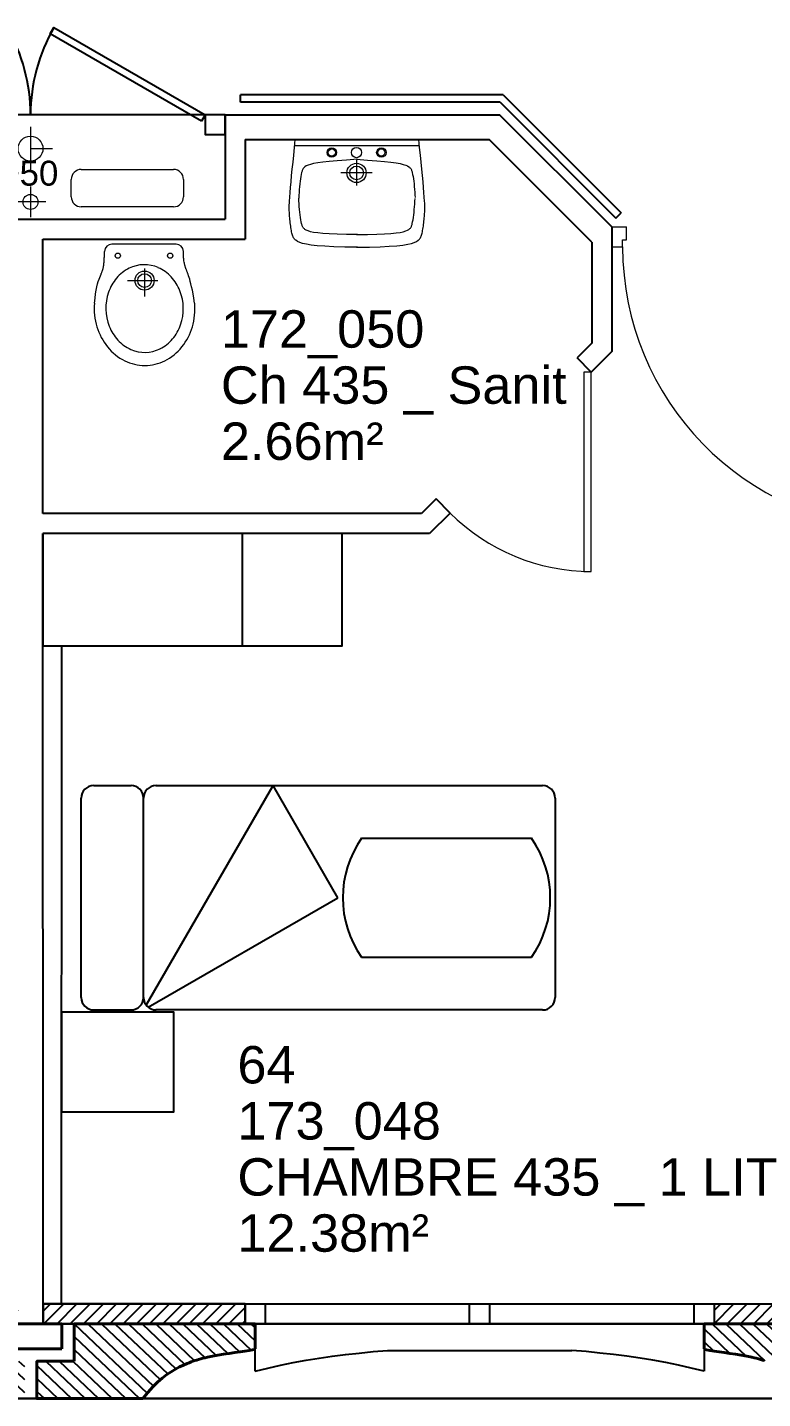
# Model space of a CAD drawing. Header units: metres. Extents: x -8 to 211, y -5 to 116.
# Drawn here: x 170.89 to 173.83, y 45.27 to 50.77 of the extents above; entities that cross this region are included whole.
import ezdxf

# ---------------------------------------------------------------- set-up
doc = ezdxf.new("R2010")
doc.units = ezdxf.units.M
doc.header["$LTSCALE"] = 0.6
doc.header["$MEASUREMENT"] = 0
doc.linetypes.add('CONTINU', pattern=[0])
doc.layers.get('0').update_dxf_attribs({"linetype": 'CONTINUOUS'})
for name, color, linetype in [('009 main courante', 181, 'CONTINUOUS'), ('400 Lits', 150, 'CONTINUOUS'), ('A_AGENC', 204, 'CONTINUOUS'), ('A_EQMP', 142, 'CONTINUOUS'), ('A_Etiqu_Gaine', 8, 'CONTINUOUS'), ('A_Etiqu_Gaine_ancien', 8, 'CONTINUOUS'), ('A_Etiqu_Gaine_code', 8, 'CONTINUOUS'), ('A_Etiqu_Local', 8, 'CONTINUOUS'), ('A_Etiqu_Local_ancien', 8, 'CONTINUOUS'), ('A_HACH_CLOIS', 7, 'CONTINU'), ('A_HACH_STRUC', 7, 'CONTINUOUS'), ('A_MUR_CLOIS', 8, 'CONTINU'), ('A_MURS_ALÈG', 7, 'CONTINU')]:
    doc.layers.add(name, color=color, linetype=linetype)
for name, color, linetype, lineweight in [('A_MURS_STRU', 7, 'CONTINU', 40), ('A_PORTE', 8, 'CONTINU', 0), ('A_SANI', 5, 'CONTINU', 0), ('CONTOUR', 54, 'CONTINUOUS', 30)]:
    doc.layers.add(name, color=color, linetype=linetype, lineweight=lineweight)
doc.styles.add('Attribut', font='arial.ttf')

# ---------------------------------------------------------------- blocks, each defined once
blk = doc.blocks.new('A_Etiqu_Local')
at = {"style": 'Attribut', "flags": 1}
for tag, p in [('CODE_HOPITAL', (-0.4463, 1.632)), ('CODE_SITE', (-0.4463, 1.407)), ('CODE_BATIMENT', (-0.4463, 1.182)), ('CODE_SECTEUR', (-0.4463, 0.957)), ('CODE_ETAGE', (-0.4463, 0.732)), ('NOM_NORMALISE', (-0.4463, -0.843)), ('SECTEUR_ACTIVITE', (-0.4463, -1.068)), ('SOUS_SECTEUR_ACTIVITE', (-0.4463, -1.293)), ('VOLUME', (-0.4463, -1.518)), ('SERVICE', (-0.4463, -1.743)), ('CODE_UG', (-0.4463, -1.968)), ('CODE_UA', (-0.4463, -2.193)), ('CODE_POLE', (-0.4463, -2.418)), ('OCCUPANT_EXTERNE', (-0.4463, -2.643)), ('DISPONIBILITE', (-0.4463, -2.868)), ('ACCES_HANDICAPES', (-0.4463, -3.093)), ('NATURE_SOL', (-0.4463, -3.318)), ('RISQUE_LABORATOIRE', (-0.4463, -3.543)), ('AMIANTE', (-0.4463, -3.768))]:
    blk.add_attdef(tag, p, '', height=0.15, dxfattribs=at)
at = {"layer": 'A_Etiqu_Local', "style": 'Attribut'}
for tag, p in [('CODE_PIECE', (-0.4463, 0.282)), ('NOM_USAGE', (-0.4463, 0.057)), ('SURFACE', (-0.4463, -0.168))]:
    blk.add_attdef(tag, p, '', height=0.15, dxfattribs=at)
at = {"layer": 'A_Etiqu_Local_ancien', "style": 'Attribut'}
blk.add_attdef('CODE_PIECE_ANCIEN', (-0.4463, 0.507), '', height=0.15, dxfattribs=at)
blk = doc.blocks.new('A_Etiqu_Gaine')
at = {"style": 'Attribut', "flags": 1}
for tag, p in [('CODE_HOPITAL', (-0.4323, 0.8651)), ('CODE_SITE', (-0.4323, 0.7151)), ('CODE_BATIMENT', (-0.4323, 0.5651)), ('CODE_SECTEUR', (-0.4323, 0.4151)), ('CODE_ETAGE', (-0.4323, 0.2651)), ('NOM_NORMALISE', (-0.4323, -0.3349)), ('SECTEUR_ACTIVITE', (-0.4323, -0.4849)), ('SOUS_SECTEUR_ACTIVITE', (-0.4323, -0.6349)), ('SURFACE', (-0.4323, -0.7849)), ('CODE_UG', (-0.4323, -0.9349)), ('CODE_POLE', (-0.4323, -1.0849)), ('AMIANTE', (-0.4323, -1.2349))]:
    blk.add_attdef(tag, p, '', height=0.1, dxfattribs=at)
at = {"layer": 'A_Etiqu_Gaine', "style": 'Attribut'}
blk.add_attdef('NOM_USAGE', (-0.4323, -0.1849), '', height=0.1, dxfattribs=at)
at = {"layer": 'A_Etiqu_Gaine_ancien', "style": 'Attribut'}
blk.add_attdef('CODE_PIECE_ANCIEN', (-0.4323, 0.1151), '', height=0.1, dxfattribs=at)
at = {"layer": 'A_Etiqu_Gaine_code', "style": 'Attribut'}
blk.add_attdef('CODE_PIECE', (-0.4323, -0.0349), '', height=0.1, dxfattribs=at)

msp = doc.modelspace()

# ---------------------------------------------------------------- hatches: boundary and pattern name
at = {"layer": 'A_HACH_CLOIS'}
h = msp.add_hatch(dxfattribs=at)
h.set_pattern_fill('ANSI31', color=8, scale=0.3, style=0)
h.set_pattern_definition([(45, (167.39986, 45.57118), (-0.0265165, 0.0265165), [])])
h.paths.add_polyline_path([(168.1602, 45.6512), (167.3999, 45.6512), (167.3999, 45.5712), (168.1602, 45.5712)])
h.paths.add_polyline_path([(170.8502, 45.6512), (170.0402, 45.6512), (170.0402, 45.5712), (170.8502, 45.5712)])
h.paths.add_polyline_path([(171.7602, 45.6512), (170.9502, 45.6512), (170.9502, 45.5712), (171.0251, 45.5712), (171.7602, 45.5712)])
h = msp.add_hatch(dxfattribs=at)
h.set_pattern_fill('ANSI31', color=8, scale=0.3, style=0)
h.set_pattern_definition([(45, (173.640193, 45.57118), (-0.0265165, 0.0265165), [])])
h.paths.add_polyline_path([(174.3753, 45.6512), (173.6402, 45.6512), (173.6402, 45.5712), (174.3753, 45.5712)])
h.paths.add_polyline_path([(175.3602, 45.6512), (174.6251, 45.6512), (174.6251, 45.5712), (175.3602, 45.5712)])
h.paths.add_polyline_path([(178.0502, 45.6512), (177.2402, 45.6512), (177.2402, 45.5712), (178.0502, 45.5712)])
h.paths.add_polyline_path([(178.9602, 45.6512), (178.1502, 45.6512), (178.1502, 45.5712), (178.225, 45.5712), (178.9602, 45.5712)])
h.paths.add_polyline_path([(181.5754, 45.6512), (180.8402, 45.6512), (180.8402, 45.5712), (181.5754, 45.5712)])
h.paths.add_polyline_path([(182.5602, 45.6512), (181.825, 45.6512), (181.825, 45.5712), (182.5602, 45.5712)])
h.paths.add_polyline_path([(185.1999, 45.6512), (184.4402, 45.6512), (184.4402, 45.5712), (185.1999, 45.5712)])
at = {"layer": 'A_HACH_STRUC', "linetype": 'Continuous'}
h = msp.add_hatch(dxfattribs=at)
h.set_pattern_fill('ANSI31', color=8, scale=0.3, angle=-88.5553, style=0)
h.set_pattern_definition([(316.4447, (167.200202, 45.27117), (0.02583954, 0.02717661), [])])
h.paths.add_polyline_path([(167.9585, 45.4233), (167.9661, 45.4258), (167.974, 45.4282), (167.9822, 45.4305), (167.9906, 45.4327), (167.9995, 45.4348), (168.0089, 45.4369), (168.0292, 45.441), (168.051, 45.445), (168.0736, 45.4488), (168.0965, 45.4524), (168.1188, 45.4557), (168.1401, 45.4589), (168.1595, 45.4617), (168.1764, 45.4643), (168.1903, 45.4665), (168.2002, 45.4683), (168.2002, 45.5712), (167.4751, 45.5712), (167.4751, 45.4212), (167.2002, 45.4212), (167.2002, 45.2712), (167.2852, 45.2712, -1), (167.3152, 45.2712), (167.7502, 45.2712), (167.7705, 45.296), (167.7903, 45.3178), (167.8095, 45.3367), (167.8282, 45.353), (167.8463, 45.3671), (167.8638, 45.3791), (167.8808, 45.3893), (167.8972, 45.3981), (167.9132, 45.4056), (167.9285, 45.4122), (167.9361, 45.4152), (167.9435, 45.418), (167.951, 45.4208)])
h.paths.add_polyline_path([(170.7253, 45.5712), (170.0402, 45.5712), (170.0002, 45.5712), (170.0002, 45.4683), (170.0101, 45.4665), (170.024, 45.4643), (170.0409, 45.4617), (170.0603, 45.4589), (170.0816, 45.4557), (170.1039, 45.4524), (170.1268, 45.4488), (170.1494, 45.445), (170.1712, 45.441), (170.1915, 45.4369), (170.2009, 45.4348), (170.2098, 45.4327), (170.2182, 45.4305), (170.2264, 45.4282), (170.2343, 45.4258), (170.2419, 45.4233), (170.2494, 45.4208), (170.2569, 45.418), (170.2688, 45.4135), (170.2872, 45.4056), (170.3032, 45.3981), (170.3196, 45.3893), (170.3366, 45.3791), (170.3541, 45.3671), (170.3722, 45.353), (170.3909, 45.3367), (170.4101, 45.3178), (170.4298, 45.296), (170.4502, 45.2712), (170.8752, 45.2712), (170.8752, 45.4212), (170.7253, 45.4212)])
h.paths.add_polyline_path([(171.8002, 45.5712), (171.7602, 45.5712), (171.0751, 45.5712), (171.0751, 45.4212), (170.9252, 45.4212), (170.9252, 45.2712), (171.3502, 45.2712), (171.3705, 45.296), (171.3903, 45.3178), (171.4095, 45.3367), (171.4282, 45.353), (171.4462, 45.3671), (171.4638, 45.3791), (171.4808, 45.3893), (171.4972, 45.3981), (171.5132, 45.4056), (171.5285, 45.4122), (171.5361, 45.4152), (171.5435, 45.418), (171.5509, 45.4208), (171.5585, 45.4233), (171.5661, 45.4258), (171.574, 45.4282), (171.5821, 45.4305), (171.5906, 45.4327), (171.5995, 45.4348), (171.6089, 45.4369), (171.6292, 45.441), (171.651, 45.445), (171.6736, 45.4488), (171.6965, 45.4524), (171.7188, 45.4557), (171.7401, 45.4589), (171.7595, 45.4617), (171.7764, 45.4643), (171.7903, 45.4665), (171.8002, 45.4683)])
h.paths.add_polyline_path([(174.3253, 45.5712), (173.6402, 45.5712), (173.6002, 45.5712), (173.6002, 45.4683), (173.6101, 45.4665), (173.624, 45.4643), (173.6409, 45.4617), (173.6603, 45.4589), (173.6816, 45.4557), (173.7039, 45.4524), (173.7268, 45.4488), (173.7494, 45.445), (173.7712, 45.441), (173.7915, 45.4369), (173.8009, 45.4348), (173.8098, 45.4327), (173.8182, 45.4305), (173.8264, 45.4282), (173.8343, 45.4258), (173.8419, 45.4233), (173.8494, 45.4208), (173.8569, 45.418), (173.8688, 45.4135), (173.8872, 45.4056), (173.9032, 45.3981), (173.9196, 45.3893), (173.9366, 45.3791), (173.9541, 45.3671), (173.9722, 45.353), (173.9909, 45.3367), (174.0101, 45.3178), (174.0298, 45.296), (174.0502, 45.2712), (174.4752, 45.2712), (174.4752, 45.4212), (174.3253, 45.4212)])
h.paths.add_polyline_path([(175.3595, 45.4617), (175.3764, 45.4643), (175.3903, 45.4665), (175.4002, 45.4683), (175.4002, 45.5712), (174.6751, 45.5712), (174.6751, 45.4212), (174.5252, 45.4212), (174.5252, 45.2712), (174.9502, 45.2712), (174.9706, 45.296), (174.9903, 45.3178), (175.0095, 45.3367), (175.0282, 45.353), (175.0463, 45.3671), (175.0638, 45.3791), (175.0808, 45.3893), (175.0972, 45.3981), (175.1132, 45.4056), (175.1286, 45.4122), (175.1361, 45.4152), (175.1435, 45.418), (175.151, 45.4208), (175.1585, 45.4233), (175.1661, 45.4258), (175.174, 45.4282), (175.1822, 45.4305), (175.1907, 45.4327), (175.1996, 45.4348), (175.2089, 45.4369), (175.2292, 45.441), (175.251, 45.445), (175.2736, 45.4488), (175.2965, 45.4524), (175.3188, 45.4557), (175.3401, 45.4589)])

# ---------------------------------------------------------------- linework, layer by layer
at = {"layer": '009 main courante', "color": 8, "linetype": 'Continuous'}
for p, q in [((171.7413, 50.4711), (171.7413, 50.5011)), ((172.7947, 50.5011), (171.7413, 50.5011)), ((172.7947, 50.5011), (173.2681, 50.0276)), ((172.7822, 50.4711), (171.7413, 50.4711)), ((172.7822, 50.4711), (173.2469, 50.0064)), ((173.2469, 50.0064), (173.2681, 50.0276))]:
    msp.add_line(p, q, dxfattribs=at)
at = {"layer": '400 Lits', "color": 8, "linetype": 'Continuous'}
for p, q in [((171.1531, 47.7299), (171.3031, 47.7299)), ((171.364, 46.8487), (171.8728, 47.7299)), ((171.4029, 47.7299), (172.9531, 47.7299)), ((172.1326, 47.2799), (171.8728, 47.7299)), ((171.1031, 46.8799), (171.1031, 47.6799)), ((171.3531, 46.8799), (171.3531, 47.6799)), ((171.3531, 46.8799), (171.3531, 47.6799)), ((171.3531, 46.8799), (171.3531, 47.6799)), ((173.0031, 47.6799), (173.0031, 46.8799)), ((172.2271, 47.5184), (172.9086, 47.5184)), ((171.372, 46.8408), (172.1326, 47.2799)), ((172.2271, 47.0413), (172.9086, 47.0413)), ((171.1531, 46.8299), (171.3031, 46.8299)), ((172.9531, 46.8299), (171.4029, 46.8299))]:
    msp.add_line(p, q, dxfattribs=at)
for centre, radius, start, end in [((171.1531, 47.6799), 0.05, 89.9982, 179.9983), ((171.3031, 47.6799), 0.05, 0.0022, 90.0023), ((171.4031, 47.6799), 0.05, 89.9982, 179.9983), ((172.9531, 47.6799), 0.05, 0.0006, 90.0005), ((172.5679, 47.2799), 0.416, 145.0078, 214.9925), ((172.5679, 47.2799), 0.416, 325.0079, 34.9919), ((171.1531, 46.8799), 0.05, 180.0006, 270.0005), ((171.3031, 46.8799), 0.05, 269.9995, 359.9994), ((171.4031, 46.8799), 0.05, 180.0006, 270.0005), ((172.9531, 46.8799), 0.05, 269.9982, 359.9983)]:
    msp.add_arc(centre, radius, start, end, dxfattribs=at)
at = {"layer": 'A_AGENC', "color": 8, "linetype": 'Continuous'}
msp.add_line((171.6799, 50.4211), (170.1199, 50.4211), dxfattribs=at)
msp.add_lwpolyline([(171.5849, 50.3951), (170.9787, 50.7451), (170.9937, 50.7711), (171.5999, 50.4211)], close=True, dxfattribs=at)
msp.add_lwpolyline([(171.5999, 50.4211), (171.5999, 50.3411), (171.6799, 50.3411), (171.6799, 50.4211)], dxfattribs=at)
for centre, start, end in [((170.1999, 50.4211), 360, 30), ((171.5999, 50.4211), 150, 180)]:
    msp.add_arc(centre, 0.7, start, end, dxfattribs=at)
at = {"layer": 'A_EQMP', "color": 8, "linetype": 'Continuous'}
for p, q in [((171.7499, 48.2911), (171.7499, 48.7411)), ((171.0247, 45.6512), (171.0248, 48.2911)), ((171.8402, 45.6512), (173.5602, 45.6512)), ((173.5602, 45.5712), (171.8402, 45.5712))]:
    msp.add_line(p, q, dxfattribs=at)
for points in [[(170.9499, 48.7411), (170.9499, 48.2911), (172.1499, 48.2911), (172.1499, 48.7411)], [(171.0247, 46.4212), (171.4747, 46.4212), (171.4747, 46.8212), (171.0247, 46.8212)], [(170.9502, 45.5712), (171.7602, 45.5712), (171.7602, 45.6512), (170.9502, 45.6512)]]:
    msp.add_lwpolyline(points, close=True, dxfattribs=at)
for points in [[(172.6602, 45.5712), (172.6602, 45.6512)], [(172.7402, 45.6512), (172.7402, 45.5712)]]:
    msp.add_lwpolyline(points, dxfattribs=at)
at = {"layer": 'A_MUR_CLOIS', "color": 8, "linetype": 'Continuous'}
for p, q in [((171.6799, 50.4211), (171.6799, 50.0015)), ((171.6799, 50.4211), (172.7801, 50.4211)), ((173.2301, 49.9711), (172.7801, 50.4211)), ((171.7599, 50.3211), (171.7599, 49.9215)), ((171.7599, 50.3211), (172.7387, 50.3211)), ((173.1501, 49.9096), (172.7387, 50.3211)), ((170.1199, 50.0015), (171.6799, 50.0015)), ((173.2301, 49.9711), (173.2301, 49.4711)), ((170.9499, 49.9215), (171.7599, 49.9215)), ((170.9499, 48.8211), (170.9499, 49.9215)), ((173.1501, 49.9096), (173.1501, 49.5042)), ((173.1501, 49.5042), (173.0913, 49.4455)), ((173.1479, 49.3889), (173.0913, 49.4455)), ((173.2301, 49.4711), (173.1479, 49.3889)), ((172.5257, 48.8798), (172.4669, 48.821)), ((172.5822, 48.8232), (172.5257, 48.8798)), ((172.4669, 48.8211), (170.9499, 48.8211)), ((172.5822, 48.8232), (172.5001, 48.7411)), ((172.5001, 48.7411), (170.9499, 48.7411)), ((170.9502, 45.5712), (170.9499, 48.7411)), ((171.8402, 45.5712), (170.9502, 45.5712)), ((174.3753, 45.5712), (173.5602, 45.5712))]:
    msp.add_line(p, q, dxfattribs=at)
for points in [[(170.9502, 45.5712), (170.9502, 45.6512), (171.8402, 45.6512)], [(171.7602, 45.6512), (171.7602, 45.5712)], [(171.8402, 45.6512), (171.8402, 45.5712)], [(173.5602, 45.5712), (173.5602, 45.6512), (174.3753, 45.6512)], [(173.6402, 45.6512), (173.6402, 45.5712)]]:
    msp.add_lwpolyline(points, dxfattribs=at)
at = {"layer": 'A_MURS_ALÈG', "color": 8, "ltscale": 200}
for p, q in [((171.8002, 45.3812), (171.8002, 45.5712)), ((171.8002, 45.5712), (173.6002, 45.5712)), ((173.6002, 45.5712), (173.6002, 45.3812)), ((172.3308, 45.4646), (173.0696, 45.4646)), ((173.1271, 45.4595), (173.0696, 45.4646)), ((173.183, 45.4539), (173.1271, 45.4595)), ((173.2376, 45.4477), (173.183, 45.4539)), ((173.2911, 45.4408), (173.2376, 45.4477)), ((173.3437, 45.4332), (173.2911, 45.4408)), ((173.3956, 45.4247), (173.3437, 45.4332)), ((173.4469, 45.4153), (173.3956, 45.4247)), ((173.498, 45.405), (173.4469, 45.4153)), ((173.549, 45.3936), (173.498, 45.405)), ((173.6002, 45.3812), (173.549, 45.3936)), ((171.3502, 45.2712), (174.0502, 45.2712))]:
    msp.add_line(p, q, dxfattribs=at)
msp.add_lwpolyline([(171.8002, 45.3812), (171.8514, 45.3936), (171.9024, 45.405), (171.9535, 45.4153), (172.0048, 45.4247), (172.0567, 45.4332), (172.1093, 45.4408), (172.1627, 45.4477), (172.2174, 45.4539), (172.2733, 45.4595), (172.3308, 45.4646)], dxfattribs=at)
at = {"layer": 'A_MURS_STRU', "color": 8, "linetype": 'Continuous'}
for p, q in [((170.7753, 45.5712), (171.0251, 45.5712)), ((171.0251, 45.4712), (171.0251, 45.5712)), ((171.0751, 45.4212), (171.0751, 45.5712)), ((171.8002, 45.5712), (171.0751, 45.5712)), ((171.8002, 45.4712), (171.8002, 45.5712)), ((173.6002, 45.5712), (174.3253, 45.5712)), ((173.6002, 45.4712), (173.6002, 45.5712)), ((170.7753, 45.4712), (171.0251, 45.4712))]:
    msp.add_line(p, q, dxfattribs=at)
for points in [[(171.3502, 45.2712), (171.3705, 45.296), (171.3903, 45.3178), (171.4095, 45.3367), (171.4282, 45.353), (171.4462, 45.3671), (171.4638, 45.3791), (171.4808, 45.3893), (171.4972, 45.3981), (171.5132, 45.4056), (171.5285, 45.4122), (171.5285, 45.4122), (171.5361, 45.4152), (171.5435, 45.418), (171.5509, 45.4208), (171.5585, 45.4233), (171.5661, 45.4258), (171.574, 45.4282), (171.5821, 45.4305), (171.5906, 45.4327), (171.5995, 45.4348), (171.6089, 45.4369), (171.6089, 45.4369), (171.6292, 45.441), (171.651, 45.445), (171.6736, 45.4488), (171.6965, 45.4524), (171.7188, 45.4557), (171.7401, 45.4589), (171.7595, 45.4617), (171.7764, 45.4643), (171.7903, 45.4665), (171.8003, 45.4684)], [(173.8419, 45.4233), (173.8343, 45.4258), (173.8264, 45.4282), (173.8182, 45.4305), (173.8098, 45.4327), (173.8009, 45.4348), (173.7915, 45.4369), (173.7915, 45.4369), (173.7712, 45.441), (173.7494, 45.445), (173.7268, 45.4488), (173.7039, 45.4524), (173.6816, 45.4557), (173.6603, 45.4589), (173.6409, 45.4617), (173.624, 45.4643), (173.6101, 45.4665), (173.6001, 45.4684)], [(171.0751, 45.4212), (170.9252, 45.4212), (170.9252, 45.2712), (171.3502, 45.2712)]]:
    msp.add_lwpolyline(points, dxfattribs=at)
at = {"layer": 'A_PORTE', "color": 8, "linetype": 'Continuous'}
for p, q in [((173.2301, 49.9711), (173.2301, 49.8911)), ((173.2301, 49.9711), (173.2899, 49.9711)), ((173.2899, 49.9188), (173.2899, 49.9711)), ((173.2301, 49.8911), (173.2739, 49.8911)), ((173.2739, 49.8911), (173.2739, 49.9188)), ((173.2739, 49.9188), (173.2899, 49.9188)), ((173.1179, 49.3889), (173.1179, 48.5889)), ((173.1479, 49.3889), (173.1179, 49.3889)), ((173.1479, 48.5889), (173.1479, 49.3889)), ((173.1179, 48.5889), (173.1479, 48.5889))]:
    msp.add_line(p, q, dxfattribs=at)
for centre, radius, start, end in [((174.4059, 49.8911), 1.132, 180, 268.4814), ((173.1479, 49.3889), 0.8, 225, 270)]:
    msp.add_arc(centre, radius, start, end, dxfattribs=at)
at = {"layer": 'A_SANI', "color": 8, "linetype": 'Continuous'}
for p, q in [((170.8998, 50.3727), (170.8998, 50.197)), ((170.8998, 50.2848), (170.9877, 50.2848)), ((171.9552, 50.2593), (171.9583, 50.2896)), ((171.9583, 50.2896), (171.9614, 50.3211)), ((172.4567, 50.3211), (171.9614, 50.3211)), ((172.4567, 50.2961), (171.9614, 50.2961)), ((172.4598, 50.2896), (172.4567, 50.3211)), ((172.4628, 50.2593), (172.4598, 50.2896)), ((171.9495, 50.2026), (171.9523, 50.2303)), ((171.9523, 50.2303), (171.9552, 50.2593)), ((172.0054, 50.2153), (172, 50.2119)), ((172.0126, 50.2185), (172.0054, 50.2153)), ((172.0223, 50.2216), (172.0126, 50.2185)), ((172.0351, 50.2246), (172.0223, 50.2216)), ((172.0515, 50.2276), (172.0351, 50.2246)), ((172.0722, 50.2305), (172.0515, 50.2276)), ((172.0979, 50.2334), (172.0722, 50.2305)), ((172.129, 50.2363), (172.0979, 50.2334)), ((172.1662, 50.2392), (172.129, 50.2363)), ((172.2102, 50.2422), (172.1662, 50.2392)), ((172.2068, 50.2422), (172.2508, 50.2392)), ((172.207, 50.2386), (172.207, 50.1365)), ((172.2508, 50.2392), (172.288, 50.2363)), ((172.288, 50.2363), (172.3191, 50.2334)), ((172.3191, 50.2334), (172.3447, 50.2305)), ((172.3447, 50.2305), (172.3654, 50.2276)), ((172.3654, 50.2276), (172.3819, 50.2246)), ((172.3819, 50.2246), (172.3946, 50.2216)), ((172.3946, 50.2216), (172.4044, 50.2185)), ((172.4044, 50.2185), (172.4116, 50.2153)), ((172.4116, 50.2153), (172.417, 50.2119)), ((172.4657, 50.2303), (172.4628, 50.2593)), ((172.4685, 50.2026), (172.4657, 50.2303)), ((171.0632, 50.0915), (171.0632, 50.1615)), ((171.1032, 50.2015), (171.4732, 50.2015)), ((171.5132, 50.1615), (171.5132, 50.0915)), ((171.9445, 50.1521), (171.9469, 50.1765)), ((171.9469, 50.1765), (171.9495, 50.2026)), ((171.9821, 50.1639), (171.9807, 50.1539)), ((171.9836, 50.1732), (171.9821, 50.1639)), ((171.9852, 50.1816), (171.9836, 50.1732)), ((171.9867, 50.1889), (171.9852, 50.1816)), ((171.9876, 50.1921), (171.9867, 50.1889)), ((171.9884, 50.1951), (171.9876, 50.1921)), ((171.9893, 50.1978), (171.9884, 50.1951)), ((171.9903, 50.2002), (171.9893, 50.1978)), ((171.9914, 50.2025), (171.9903, 50.2002)), ((171.9927, 50.2046), (171.9914, 50.2025)), ((171.9942, 50.2066), (171.9927, 50.2046)), ((171.9958, 50.2085), (171.9942, 50.2066)), ((171.9978, 50.2102), (171.9958, 50.2085)), ((172, 50.2119), (171.9978, 50.2102)), ((172.2703, 50.1875), (172.1438, 50.1875)), ((172.417, 50.2119), (172.4192, 50.2102)), ((172.4192, 50.2102), (172.4211, 50.2085)), ((172.4211, 50.2085), (172.4228, 50.2066)), ((172.4228, 50.2066), (172.4243, 50.2046)), ((172.4243, 50.2046), (172.4256, 50.2025)), ((172.4256, 50.2025), (172.4267, 50.2002)), ((172.4267, 50.2002), (172.4277, 50.1978)), ((172.4277, 50.1978), (172.4286, 50.1951)), ((172.4286, 50.1951), (172.4294, 50.1921)), ((172.4294, 50.1921), (172.4302, 50.1889)), ((172.4302, 50.1889), (172.4318, 50.1816)), ((172.4318, 50.1816), (172.4334, 50.1732)), ((172.4334, 50.1732), (172.4349, 50.164)), ((172.4349, 50.164), (172.4363, 50.154)), ((172.4711, 50.1765), (172.4685, 50.2026)), ((172.4735, 50.1521), (172.4711, 50.1765)), ((170.8998, 50.1326), (170.8998, 50.0096)), ((171.9392, 50.0902), (171.9406, 50.1088)), ((171.9406, 50.1088), (171.9424, 50.1294)), ((171.9424, 50.1294), (171.9445, 50.1521)), ((171.9764, 50.1093), (171.9758, 50.0978)), ((171.9772, 50.1208), (171.9764, 50.1093)), ((171.9782, 50.1322), (171.9772, 50.1208)), ((171.9794, 50.1433), (171.9782, 50.1322)), ((171.9807, 50.1539), (171.9794, 50.1433)), ((172.4363, 50.154), (172.4376, 50.1436)), ((172.4376, 50.1436), (172.4387, 50.1327)), ((172.4387, 50.1327), (172.4397, 50.1216)), ((172.4397, 50.1216), (172.4405, 50.1104)), ((172.4405, 50.1104), (172.4412, 50.0994)), ((172.4756, 50.1294), (172.4735, 50.1521)), ((172.4774, 50.1088), (172.4756, 50.1294)), ((172.4788, 50.0902), (172.4774, 50.1088)), ((170.9613, 50.0711), (170.8383, 50.0711)), ((171.4732, 50.0515), (171.1032, 50.0515)), ((171.9372, 50.0473), (171.9373, 50.0533)), ((171.9373, 50.0533), (171.9375, 50.0597)), ((171.9375, 50.0597), (171.9377, 50.0665)), ((171.9377, 50.0665), (171.9381, 50.0738)), ((171.9381, 50.0738), (171.9392, 50.0902)), ((171.9758, 50.0978), (171.9754, 50.0864)), ((171.9758, 50.0751), (171.9754, 50.0865)), ((171.9764, 50.0636), (171.9758, 50.0751)), ((171.9772, 50.0521), (171.9764, 50.0636)), ((171.9782, 50.0407), (171.9772, 50.0521)), ((172.4387, 50.0402), (172.4397, 50.0513)), ((172.4397, 50.0513), (172.4405, 50.0625)), ((172.4405, 50.0625), (172.4412, 50.0735)), ((172.4412, 50.0994), (172.4415, 50.0886)), ((172.4412, 50.0735), (172.4415, 50.0843)), ((172.4799, 50.0738), (172.4788, 50.0902)), ((172.4803, 50.0665), (172.4799, 50.0738)), ((172.4806, 50.0597), (172.4803, 50.0665)), ((172.4807, 50.0533), (172.4806, 50.0597)), ((172.4808, 50.0473), (172.4807, 50.0533)), ((171.9373, 50.0415), (171.9372, 50.0473)), ((171.9374, 50.0358), (171.9373, 50.0415)), ((171.9376, 50.0302), (171.9374, 50.0358)), ((171.9379, 50.0246), (171.9376, 50.0302)), ((171.9383, 50.0189), (171.9379, 50.0246)), ((171.9387, 50.013), (171.9383, 50.0189)), ((171.9393, 50.0068), (171.9387, 50.013)), ((171.9399, 50.0004), (171.9393, 50.0068)), ((171.9406, 49.9939), (171.9399, 50.0004)), ((171.9413, 49.9874), (171.9406, 49.9939)), ((171.9794, 50.0296), (171.9782, 50.0407)), ((171.9807, 50.019), (171.9794, 50.0296)), ((171.9821, 50.009), (171.9807, 50.019)), ((171.9836, 49.9997), (171.9821, 50.009)), ((171.9852, 49.9913), (171.9836, 49.9997)), ((172.4318, 49.9913), (172.4334, 49.9997)), ((172.4334, 49.9997), (172.4349, 50.0089)), ((172.4349, 50.0089), (172.4363, 50.0188)), ((172.4363, 50.0188), (172.4376, 50.0293)), ((172.4376, 50.0293), (172.4387, 50.0402)), ((172.4767, 49.9874), (172.4774, 49.9939)), ((172.4774, 49.9939), (172.4781, 50.0004)), ((172.4781, 50.0004), (172.4788, 50.0068)), ((172.4788, 50.0068), (172.4793, 50.013)), ((172.4793, 50.013), (172.4798, 50.0189)), ((172.4798, 50.0189), (172.4801, 50.0246)), ((172.4801, 50.0246), (172.4804, 50.0302)), ((172.4804, 50.0302), (172.4807, 50.0358)), ((172.4807, 50.0358), (172.4808, 50.0415)), ((172.4808, 50.0415), (172.4808, 50.0473)), ((171.9422, 49.9808), (171.9413, 49.9874)), ((171.943, 49.9743), (171.9422, 49.9808)), ((171.9439, 49.9681), (171.943, 49.9743)), ((171.9449, 49.962), (171.9439, 49.9681)), ((171.9459, 49.9563), (171.9449, 49.962)), ((171.9469, 49.951), (171.9459, 49.9563)), ((171.948, 49.9461), (171.9469, 49.951)), ((171.9491, 49.9417), (171.948, 49.9461)), ((171.9503, 49.9377), (171.9491, 49.9417)), ((171.9867, 49.984), (171.9852, 49.9913)), ((171.9876, 49.9808), (171.9867, 49.984)), ((171.9884, 49.9778), (171.9876, 49.9808)), ((171.9893, 49.9751), (171.9884, 49.9778)), ((171.9903, 49.9727), (171.9893, 49.9751)), ((171.9914, 49.9704), (171.9903, 49.9727)), ((171.9927, 49.9683), (171.9914, 49.9704)), ((171.9942, 49.9663), (171.9927, 49.9683)), ((171.9958, 49.9644), (171.9942, 49.9663)), ((171.9978, 49.9627), (171.9958, 49.9644)), ((172, 49.961), (171.9978, 49.9627)), ((172.0054, 49.9576), (172, 49.961)), ((172.0126, 49.9545), (172.0054, 49.9576)), ((172.0223, 49.9516), (172.0126, 49.9545)), ((172.0351, 49.9489), (172.0223, 49.9516)), ((172.0515, 49.9465), (172.0351, 49.9489)), ((172.0722, 49.9444), (172.0515, 49.9465)), ((172.0979, 49.9427), (172.0722, 49.9444)), ((172.129, 49.9414), (172.0979, 49.9427)), ((172.1662, 49.9406), (172.129, 49.9414)), ((172.2102, 49.9402), (172.1662, 49.9406)), ((172.2068, 49.9402), (172.2508, 49.9406)), ((172.2508, 49.9406), (172.288, 49.9414)), ((172.288, 49.9414), (172.3191, 49.9427)), ((172.3191, 49.9427), (172.3447, 49.9444)), ((172.3447, 49.9444), (172.3654, 49.9465)), ((172.3654, 49.9465), (172.3819, 49.9489)), ((172.3819, 49.9489), (172.3946, 49.9516)), ((172.3946, 49.9516), (172.4044, 49.9545)), ((172.4044, 49.9545), (172.4116, 49.9576)), ((172.4116, 49.9576), (172.417, 49.961)), ((172.417, 49.961), (172.4192, 49.9627)), ((172.4192, 49.9627), (172.4211, 49.9644)), ((172.4211, 49.9644), (172.4228, 49.9663)), ((172.4228, 49.9663), (172.4243, 49.9683)), ((172.4243, 49.9683), (172.4256, 49.9704)), ((172.4256, 49.9704), (172.4267, 49.9727)), ((172.4267, 49.9727), (172.4277, 49.9751)), ((172.4277, 49.9751), (172.4286, 49.9778)), ((172.4286, 49.9778), (172.4294, 49.9808)), ((172.4294, 49.9808), (172.4302, 49.984)), ((172.4302, 49.984), (172.4318, 49.9913)), ((172.4677, 49.9377), (172.4689, 49.9417)), ((172.4689, 49.9417), (172.47, 49.9461)), ((172.47, 49.9461), (172.4711, 49.951)), ((172.4711, 49.951), (172.4721, 49.9563)), ((172.4721, 49.9563), (172.4731, 49.962)), ((172.4731, 49.962), (172.4741, 49.9681)), ((172.4741, 49.9681), (172.475, 49.9743)), ((172.475, 49.9743), (172.4759, 49.9808)), ((172.4759, 49.9808), (172.4767, 49.9874)), ((171.4833, 49.9015), (171.2261, 49.9015)), ((171.9517, 49.934), (171.9503, 49.9377)), ((171.9532, 49.9306), (171.9517, 49.934)), ((171.9549, 49.9275), (171.9532, 49.9306)), ((171.9567, 49.9247), (171.9549, 49.9275)), ((171.9589, 49.922), (171.9567, 49.9247)), ((171.9613, 49.9195), (171.9589, 49.922)), ((171.9641, 49.9172), (171.9613, 49.9195)), ((171.9707, 49.9126), (171.9641, 49.9172)), ((171.9794, 49.9084), (171.9707, 49.9126)), ((171.9909, 49.9046), (171.9794, 49.9084)), ((172.006, 49.9011), (171.9909, 49.9046)), ((172.0253, 49.898), (172.006, 49.9011)), ((172.0496, 49.8954), (172.0253, 49.898)), ((172.0796, 49.8931), (172.0496, 49.8954)), ((172.116, 49.8914), (172.0796, 49.8931)), ((172.1596, 49.8901), (172.116, 49.8914)), ((172.211, 49.8893), (172.1596, 49.8901)), ((172.207, 49.8893), (172.2585, 49.8901)), ((172.2585, 49.8901), (172.302, 49.8914)), ((172.302, 49.8914), (172.3384, 49.8931)), ((172.3384, 49.8931), (172.3684, 49.8954)), ((172.3684, 49.8954), (172.3927, 49.898)), ((172.3927, 49.898), (172.4121, 49.9011)), ((172.4121, 49.9011), (172.4271, 49.9046)), ((172.4271, 49.9046), (172.4386, 49.9084)), ((172.4386, 49.9084), (172.4474, 49.9126)), ((172.4474, 49.9126), (172.454, 49.9172)), ((172.454, 49.9172), (172.4567, 49.9195)), ((172.4567, 49.9195), (172.4591, 49.922)), ((172.4591, 49.922), (172.4613, 49.9247)), ((172.4613, 49.9247), (172.4632, 49.9275)), ((172.4632, 49.9275), (172.4649, 49.9306)), ((172.4649, 49.9306), (172.4663, 49.934)), ((172.4663, 49.934), (172.4677, 49.9377)), ((171.1944, 49.8255), (171.1948, 49.8299)), ((171.1948, 49.8299), (171.1952, 49.8342)), ((171.1952, 49.8342), (171.1955, 49.8385)), ((171.1955, 49.8385), (171.1957, 49.8428)), ((171.1957, 49.8428), (171.1958, 49.847)), ((171.1958, 49.847), (171.1959, 49.8513)), ((171.1959, 49.8513), (171.196, 49.8557)), ((171.196, 49.8695), (171.1962, 49.8727)), ((171.196, 49.8648), (171.196, 49.8695)), ((171.196, 49.8602), (171.196, 49.8648)), ((171.196, 49.8557), (171.196, 49.8602)), ((171.5134, 49.8695), (171.5133, 49.8727)), ((171.5134, 49.8648), (171.5134, 49.8695)), ((171.5134, 49.8602), (171.5134, 49.8648)), ((171.5135, 49.8557), (171.5134, 49.8602)), ((171.5136, 49.8513), (171.5135, 49.8557)), ((171.5138, 49.847), (171.5136, 49.8513)), ((171.5141, 49.8428), (171.5138, 49.847)), ((171.5145, 49.8385), (171.5141, 49.8428)), ((171.5151, 49.8342), (171.5145, 49.8385)), ((171.5158, 49.8299), (171.5151, 49.8342)), ((171.5167, 49.8255), (171.5158, 49.8299)), ((171.1774, 49.7686), (171.18, 49.7752)), ((171.18, 49.7752), (171.1825, 49.781)), ((171.1825, 49.781), (171.1836, 49.7836)), ((171.1836, 49.7836), (171.1846, 49.786)), ((171.1846, 49.786), (171.1855, 49.7884)), ((171.1855, 49.7884), (171.1864, 49.7906)), ((171.1864, 49.7906), (171.1872, 49.7927)), ((171.1872, 49.7927), (171.188, 49.7948)), ((171.188, 49.7948), (171.1887, 49.7969)), ((171.1887, 49.7969), (171.1894, 49.7989)), ((171.1894, 49.7989), (171.19, 49.801)), ((171.19, 49.801), (171.1905, 49.803)), ((171.1905, 49.803), (171.1911, 49.8052)), ((171.1911, 49.8052), (171.1916, 49.8074)), ((171.1916, 49.8074), (171.192, 49.8096)), ((171.192, 49.8096), (171.1925, 49.8118)), ((171.1925, 49.8118), (171.1929, 49.8141)), ((171.1929, 49.8141), (171.1932, 49.8164)), ((171.1932, 49.8164), (171.1936, 49.8187)), ((171.1936, 49.8187), (171.1939, 49.8209)), ((171.1939, 49.8209), (171.1942, 49.8232)), ((171.1942, 49.8232), (171.1944, 49.8255)), ((171.3572, 49.8046), (171.3572, 49.6923)), ((171.5172, 49.8232), (171.5167, 49.8255)), ((171.5177, 49.8209), (171.5172, 49.8232)), ((171.5183, 49.8187), (171.5177, 49.8209)), ((171.519, 49.8164), (171.5183, 49.8187)), ((171.5196, 49.8141), (171.519, 49.8164)), ((171.5203, 49.8118), (171.5196, 49.8141)), ((171.521, 49.8096), (171.5203, 49.8118)), ((171.5217, 49.8074), (171.521, 49.8096)), ((171.5225, 49.8052), (171.5217, 49.8074)), ((171.5232, 49.803), (171.5225, 49.8052)), ((171.5239, 49.801), (171.5232, 49.803)), ((171.5247, 49.7989), (171.5239, 49.801)), ((171.5254, 49.7969), (171.5247, 49.7989)), ((171.5262, 49.7948), (171.5254, 49.7969)), ((171.5269, 49.7927), (171.5262, 49.7948)), ((171.5278, 49.7906), (171.5269, 49.7927)), ((171.5286, 49.7884), (171.5278, 49.7906)), ((171.5295, 49.786), (171.5286, 49.7884)), ((171.5304, 49.7836), (171.5295, 49.786)), ((171.5313, 49.781), (171.5304, 49.7836)), ((171.5334, 49.7752), (171.5313, 49.781)), ((171.5356, 49.7686), (171.5334, 49.7752)), ((171.1632, 49.7171), (171.1659, 49.7305)), ((171.1659, 49.7305), (171.1687, 49.7421)), ((171.1687, 49.7421), (171.1716, 49.7522)), ((171.1716, 49.7522), (171.1745, 49.761)), ((171.1745, 49.761), (171.1774, 49.7686)), ((171.2888, 49.7557), (171.4109, 49.7557)), ((171.538, 49.761), (171.5356, 49.7686)), ((171.5405, 49.7522), (171.538, 49.761)), ((171.5431, 49.7421), (171.5405, 49.7522)), ((171.5459, 49.7305), (171.5431, 49.7421)), ((171.5487, 49.7171), (171.5459, 49.7305)), ((171.157, 49.6654), (171.1587, 49.6848)), ((171.1587, 49.6848), (171.1608, 49.702)), ((171.1608, 49.702), (171.1632, 49.7171)), ((171.5515, 49.702), (171.5487, 49.7171)), ((171.5544, 49.6848), (171.5515, 49.702)), ((171.5574, 49.6654), (171.5544, 49.6848))]:
    msp.add_line(p, q, dxfattribs=at)
for centre, radius in [((170.8998, 50.2848), 0.05), ((172.1076, 50.269), 0.0189), ((172.1076, 50.269), 0.0144), ((172.207, 50.269), 0.0204), ((172.3065, 50.269), 0.0189), ((172.3065, 50.269), 0.0144), ((172.207, 50.1875), 0.0387), ((172.207, 50.1875), 0.0274), ((170.8998, 50.0711), 0.03), ((171.2497, 49.8554), 0.0105), ((171.4597, 49.8554), 0.0105), ((171.3572, 49.7557), 0.0383), ((171.3572, 49.7557), 0.0276)]:
    msp.add_circle(centre, radius, dxfattribs=at)
for centre, radius, start, end in [((171.1032, 50.1615), 0.04, 89.9992, 179.9993), ((171.4732, 50.1615), 0.04, 360, 90), ((171.1032, 50.0915), 0.04, 179.9992, 269.9993), ((171.4732, 50.0915), 0.04, 269.9992, 359.9993), ((171.2261, 49.8715), 0.03, 90, 177.8165), ((171.4833, 49.8715), 0.03, 2.1835, 90), ((171.3654, 49.6633), 0.1581, 116.3104, 139.7326), ((171.3564, 49.6816), 0.1377, 66.0615, 116.3104), ((171.3481, 49.6629), 0.1581, 42.6397, 66.0619), ((171.3792, 49.6516), 0.1761, 139.7317, 161.0893), ((171.3348, 49.6507), 0.1761, 21.2818, 42.6394), ((171.4152, 49.6445), 0.26, 175.5366, 196.6993), ((171.4005, 49.6443), 0.1986, 161.0893, 201.2801), ((171.3138, 49.6425), 0.1986, 341.0901, 21.2461), ((171.2995, 49.6422), 0.2596, 343.7793, 4.9804), ((171.3912, 49.6373), 0.2348, 196.6991, 218.9782), ((171.3795, 49.6362), 0.1761, 201.2818, 222.6394), ((171.3352, 49.6352), 0.1761, 319.7317, 341.0893), ((171.326, 49.6345), 0.232, 321.3375, 343.7795), ((171.3662, 49.6239), 0.1581, 222.6397, 246.0619), ((171.3489, 49.6236), 0.1581, 296.3099, 319.7321), ((171.3717, 49.6215), 0.2098, 218.9788, 243.4814), ((171.358, 49.6053), 0.1377, 246.0617, 296.3338), ((171.3456, 49.6188), 0.2069, 296.623, 321.3376), ((171.3582, 49.5945), 0.1796, 243.4817, 270.0003), ((171.3582, 49.5936), 0.1787, 269.9993, 296.6223)]:
    msp.add_arc(centre, radius, start, end, dxfattribs=at)
at = {"layer": 'CONTOUR', "color": 8}
for points in [[(198.1162, 48.7964), (187.2499, 48.7964), (187.2499, 49.7211), (185.3999, 49.7211), (185.3999, 45.2712), (167.2002, 45.2712), (167.2002, 46.1716)], [(185.3999, 45.2715), (167.2002, 45.2715)]]:
    msp.add_lwpolyline(points, dxfattribs=at)

# ---------------------------------------------------------------- block references
at = {"layer": 'A_Etiqu_Gaine', "color": 8}
msp.add_blockref('A_Etiqu_Gaine', (170.8999, 50.1713), dxfattribs=at).add_auto_attribs({'CODE_PIECE': '171_050', 'NOM_USAGE': 'G50'})
at = {"layer": 'A_Etiqu_Local', "color": 8}
ref = msp.add_blockref('A_Etiqu_Local', (172.1094, 49.2045), dxfattribs=at)
ref.add_attrib('CODE_PIECE', '172_050', (171.6631, 49.4865), dxfattribs={"height": 0.15, "style": 'Attribut'})
ref.add_attrib('NOM_USAGE', 'Ch 435 _ Sanit', (171.6631, 49.2615), dxfattribs={"height": 0.15, "style": 'Attribut'})
ref.add_attrib('SURFACE', '2.66m²', (171.6631, 49.0365), dxfattribs={"height": 0.15, "style": 'Attribut'})
ref = msp.add_blockref('A_Etiqu_Local', (172.1756, 46.0282), dxfattribs=at)
ref.add_attrib('CODE_PIECE', '173_048', (171.7293, 46.3102), dxfattribs={"height": 0.15, "style": 'Attribut'})
ref.add_attrib('CODE_PIECE_ANCIEN', '64', (171.7293, 46.5352), dxfattribs={"layer": 'A_Etiqu_Local_ancien', "height": 0.15, "style": 'Attribut'})
ref.add_attrib('NOM_USAGE', 'CHAMBRE 435 _ 1 LIT', (171.7293, 46.0852), dxfattribs={"height": 0.15, "style": 'Attribut'})
ref.add_attrib('SURFACE', '12.38m²', (171.7293, 45.8602), dxfattribs={"height": 0.15, "style": 'Attribut'})

doc.saveas('drawing.dxf')
